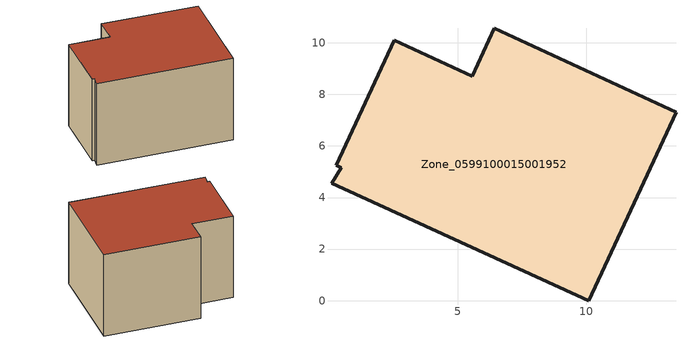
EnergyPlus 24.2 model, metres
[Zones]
Zone_0599100015001952
 floor ground (C_G): 0.49,5.16 0.29,5.24 2.54,10.1 5.57,8.7 6.42,10.56 13.47,7.3 10.09,0 0.12,4.56 z0.81
 wall outside (C_F): 10.09,0 13.47,7.3 6.42,10.56 5.57,8.7 2.54,10.1 0.29,5.24 0.49,5.16 0.12,4.56 10.09,0 z0.81:8.06
 roof outside (C_R): 0.49,5.16 0.12,4.56 10.09,0 13.47,7.3 6.42,10.56 5.57,8.7 2.54,10.1 0.29,5.24 z8.06
[BUILDING]
Pand.0599100015001952: North Axis=0; Terrain=City; Loads Convergence Tolerance Value=0.04; Temperature Convergence Tolerance Value=0.4; Solar Distribution=FullExterior; Maximum Number of Warmup Days=25; Minimum Number of Warmup Days=1
[Site:Location]
Rotterdam.The.Hague.AP_ZH_NLD Design_Conditions: Latitude=51.96; Longitude=4.45; Time Zone=1; Elevation=-4.5
[SITE:GROUNDTEMPERATURE:BUILDINGSURFACE]
18, 18, 18, 18, 18, 18, 18, 18, 18, 18, 18, 18
[MATERIAL] Thermal Absorptance=0.9; Solar Absorptance=0.7; Visible Absorptance=0.7
Name | Roughness | Thickness | Conductivity | Density | Specific Heat
G.TC.1946 | MediumSmooth | 0.15 | 1 | 540 | 1210
F.TC.1946 | Rough | 0.3 | 0.857143 | 1920 | 840
R.TC.1946 | MediumRough | 0.2 | 0.909091 | 1500 | 1000
[CONSTRUCTION]
C_G: G.TC.1946
C_F: F.TC.1946
C_R: R.TC.1946
[ZONE]
Zone_0599100015001952: Type=1; Multiplier=1; Ceiling Height=Autocalculate; Volume=Autocalculate; Floor Area=autocalculate; Part of Total Floor Area=Yes
[ZONEINFILTRATION:DESIGNFLOWRATE]
Infil_Zone_0599100015001952: Zone or ZoneList or Space or SpaceList=Zone_0599100015001952; Schedule=AlwaysOn; Design Flow Rate Calculation Method=Flow/Area; Flow Rate per Floor Area=0.003; Constant Term Coefficient=1; Temperature Term Coefficient=0; Velocity Term Coefficient=0; Velocity Squared Term Coefficient=0
[HVACTEMPLATE:ZONE:IDEALLOADSAIRSYSTEM]
Zone_0599100015001952: Maximum Heating Supply Air Temperature=50; Minimum Cooling Supply Air Temperature=13; Maximum Heating Supply Air Humidity Ratio=0.0156; Minimum Cooling Supply Air Humidity Ratio=0.0077; Heating Limit=NoLimit; Cooling Limit=NoLimit; Dehumidification Control Type=ConstantSensibleHeatRatio; Cooling Sensible Heat Ratio=0.7; Dehumidification Setpoint=60; Humidification Control Type=None; Humidification Setpoint=30; Outdoor Air Method=None; Outdoor Air Flow Rate per Person=0.00944; Outdoor Air Flow Rate per Zone Floor Area=0; Outdoor Air Flow Rate per Zone=0; Demand Controlled Ventilation Type=None; Outdoor Air Economizer Type=NoEconomizer; Heat Recovery Type=None; Sensible Heat Recovery Effectiveness=0.7; Latent Heat Recovery Effectiveness=0.65
[ZONECONTROL:THERMOSTAT]
ThermostatControl_Zone_0599100015001952: Zone or ZoneList=Zone_0599100015001952; Control Type Schedule=DualSetpointControlType; Control 1=Thermostat_Zone_0599100015001952; Temperature Difference Between Cutout And Setpoint=0
[THERMOSTATSETPOINT:DUALSETPOINT]
Thermostat_Zone_0599100015001952: Heating Setpoint Temperature Schedule=HeatingSetpoint_Zone_0599100015001952; Cooling Setpoint Temperature Schedule=CoolingSetpoint_Zone_0599100015001952
[SCHEDULE:COMPACT]
HeatingSetpoint_Zone_0599100015001952: Through: 12/31, For: AllDays, Until: 24:00, 21
CoolingSetpoint_Zone_0599100015001952: Through: 12/31, For: AllDays, Until: 24:00, 24
DualSetpointControlType: Through: 12/31, For: AllDays, Until: 24:00, 4
AlwaysOn: Through: 12/31, For: AllDays, Until: 24:00, 1
